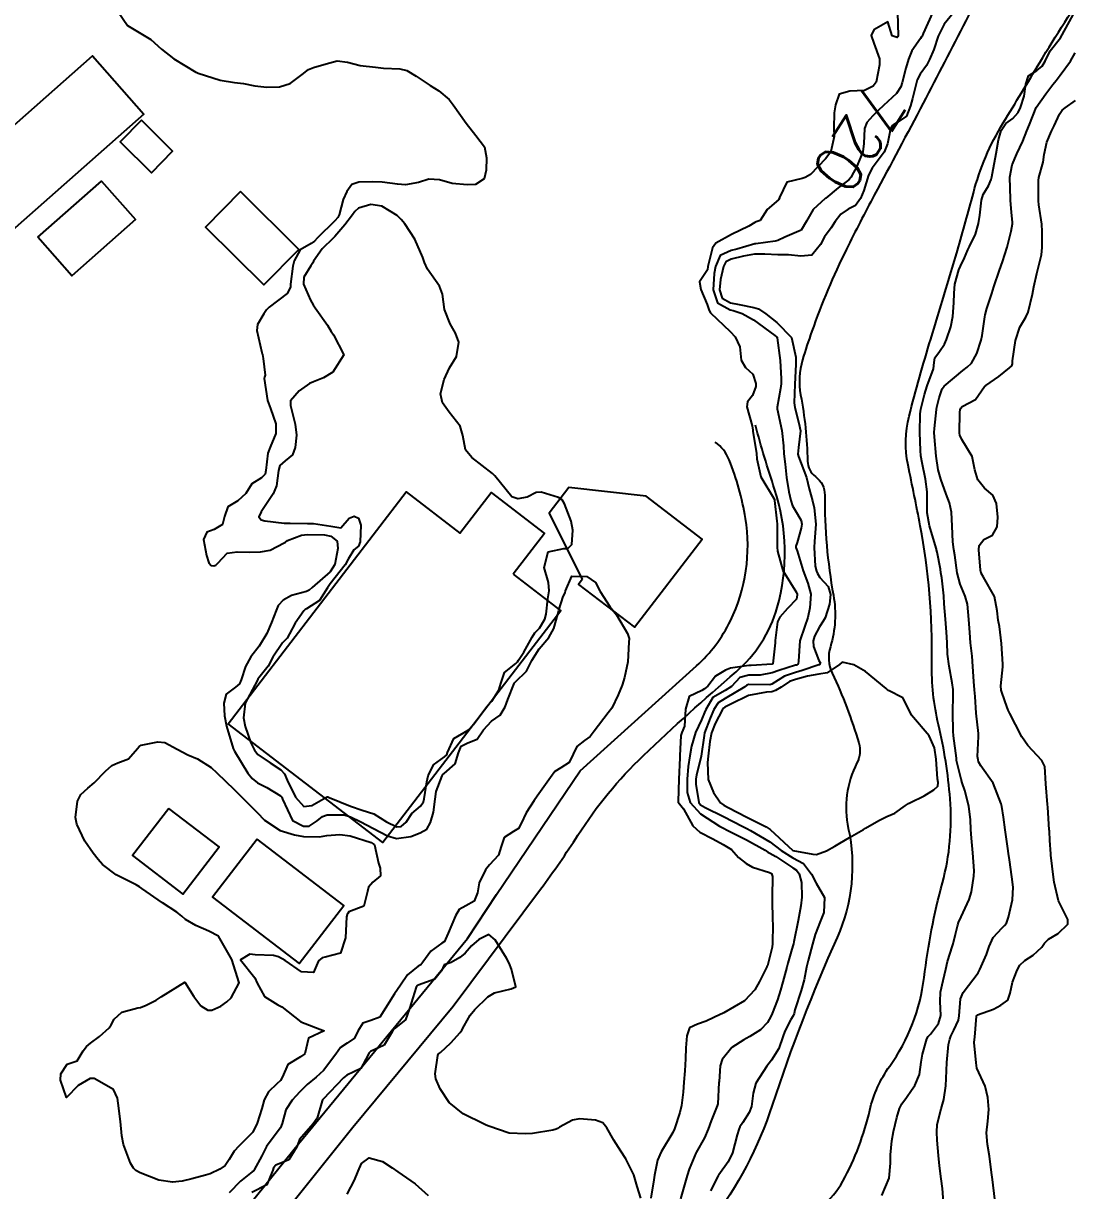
# Model space of a CAD drawing. Header units: metres. Extents: x 318500 to 325275, y 7408834 to 7428799.
# Drawn here: x 321356.3 to 321446.4, y 7415593.7 to 7415693.8 of the extents above; entities that cross this region are included whole.
import ezdxf
from ezdxf.enums import TextEntityAlignment as Align

# ---------------------------------------------------------------- set-up
doc = ezdxf.new("R2010")
doc.units = ezdxf.units.M
doc.header["$MEASUREMENT"] = 0
for name, color, linetype in [('Cotas', 45, 'Continuous'), ('Curvas de Nivel 1m', 11, 'Continuous'), ('Curvas de Nivel 5m', 15, 'Continuous'), ('Edificações', 30, 'Continuous'), ('Hidrografia', 140, 'Continuous'), ('Linha Férrea', 20, 'Continuous'), ('Vias Secundárias', 230, 'Continuous')]:
    doc.layers.add(name, color=color, linetype=linetype)
doc.styles.add('Style-STANDARD', font='STANDARD.shx')

msp = doc.modelspace()

# ---------------------------------------------------------------- linework, layer by layer
at = {"layer": 'Curvas de Nivel 1m', "flags": 128}
for points, elevation in [([(321364.41, 7415694.8), (321365.23, 7415693.62), (321367.21, 7415692.41), (321368.13, 7415691.59), (321369.19, 7415690.77), (321371.09, 7415689.63), (321371.17, 7415689.58), (321371.28, 7415689.54), (321373.16, 7415688.94), (321374.4, 7415688.73), (321375.16, 7415688.64), (321376.13, 7415688.45), (321377.16, 7415688.32), (321378.26, 7415688.35), (321379.16, 7415688.66), (321380.19, 7415689.42), (321380.74, 7415689.86), (321381.18, 7415690.03), (321382.25, 7415690.33), (321383.19, 7415690.58), (321384.09, 7415690.47), (321385.18, 7415690.19), (321386.48, 7415690.04), (321387.18, 7415689.97), (321388.58, 7415689.9), (321389.18, 7415689.77), (321389.96, 7415689.29), (321391.16, 7415688.47), (321391.92, 7415688.03), (321392.8, 7415687.26), (321393.14, 7415686.81), (321394.25, 7415685.23), (321395.1, 7415684.19), (321395.84, 7415683.21), (321396.01, 7415682.28), (321395.97, 7415681.21), (321395.81, 7415680.46), (321395.05, 7415679.97), (321394.34, 7415679.94), (321393.05, 7415680.08), (321391.96, 7415680.37), (321391.06, 7415680.43), (321390.18, 7415680.16), (321389.05, 7415679.95), (321388.36, 7415680), (321387.05, 7415680.17), (321386.19, 7415680.21), (321385.05, 7415680.18), (321384.45, 7415679.97), (321384.02, 7415679.37), (321383.71, 7415678.69), (321383.38, 7415677.38), (321383.25, 7415677.14), (321383, 7415676.87), (321381.51, 7415675.4), (321381.26, 7415675.13), (321380.98, 7415674.91), (321380.03, 7415674.37), (321379.51, 7415673.43), (321379.4, 7415672.99), (321379.21, 7415671.43), (321379.19, 7415671.17), (321378.92, 7415670.62), (321377.36, 7415669.45), (321377.13, 7415669.23), (321376.9, 7415668.88), (321376.38, 7415667.97), (321376.32, 7415667.47), (321376.75, 7415665.56), (321376.78, 7415665.46), (321376.79, 7415665.4), (321376.85, 7415665.05), (321377.01, 7415663.63), (321376.96, 7415663.46), (321376.95, 7415663.34), (321377.23, 7415661.45), (321377.47, 7415660.77), (321377.95, 7415659.44), (321377.93, 7415658.61), (321377.44, 7415657.45), (321377.26, 7415656.94), (321377.09, 7415655.45), (321377.03, 7415655.14), (321376.71, 7415654.81), (321375.87, 7415654.31), (321375.36, 7415653.48), (321374.68, 7415652.83), (321373.83, 7415652.34), (321373.54, 7415651.5), (321373.36, 7415650.81), (321372.65, 7415650.39), (321372.01, 7415650.16), (321371.73, 7415649.52), (321371.98, 7415648.15), (321372.18, 7415647.52), (321372.39, 7415647.3), (321372.61, 7415647.27), (321372.79, 7415647.33), (321372.96, 7415647.51), (321373.77, 7415648.35), (321374.62, 7415648.46), (321375.66, 7415648.44), (321376.62, 7415648.46), (321377.45, 7415648.62), (321378.64, 7415649.23), (321378.76, 7415649.31), (321378.94, 7415649.43), (321380.15, 7415649.91), (321380.65, 7415649.96), (321382.11, 7415649.92), (321382.65, 7415649.81), (321383.19, 7415649.37), (321383.26, 7415648.75), (321382.99, 7415647.37), (321382.6, 7415646.76), (321381.05, 7415645.4), (321380.81, 7415645.18), (321380.58, 7415645.06), (321379.28, 7415644.72), (321378.57, 7415644.31), (321378.15, 7415643.86), (321377.96, 7415643.44), (321377.57, 7415642.41), (321377.16, 7415641.45), (321376.52, 7415640.39), (321375.8, 7415639.47), (321375.33, 7415638.64), (321374.97, 7415637.48), (321374.81, 7415637.15), (321374.47, 7415636.85), (321373.69, 7415636.27), (321373.49, 7415635.5), (321373.54, 7415634.39), (321373.7, 7415633.5), (321374.28, 7415631.61), (321374.33, 7415631.49), (321374.4, 7415631.36), (321375.55, 7415629.47), (321375.9, 7415629.01), (321376.36, 7415628.66), (321377.16, 7415628.25), (321378.35, 7415627.55), (321378.45, 7415627.43), (321378.52, 7415627.26), (321379.36, 7415625.42), (321380.31, 7415624.93), (321380.79, 7415624.93), (321381.49, 7415625.39), (321381.94, 7415625.77), (321382.33, 7415625.92), (321383.79, 7415625.9), (321384.33, 7415625.74), (321385.17, 7415625.34), (321386.31, 7415624.73), (321387.51, 7415624.1), (321388.3, 7415623.88), (321389.52, 7415624.06), (321390.31, 7415624.37), (321390.88, 7415624.69), (321391.2, 7415625.26), (321391.45, 7415626.14), (321391.59, 7415627.26), (321391.7, 7415627.91), (321392.19, 7415629.25), (321392.26, 7415629.37), (321392.37, 7415629.46), (321393.33, 7415630.29), (321393.6, 7415631.23), (321393.83, 7415631.81), (321394.41, 7415632.09), (321395.21, 7415632.41), (321395.74, 7415633.2), (321396.44, 7415633.95), (321397.18, 7415634.45), (321397.59, 7415635.18), (321397.83, 7415635.81), (321398.38, 7415637.17), (321398.41, 7415637.24), (321398.48, 7415637.31), (321399.42, 7415638.23), (321399.88, 7415639.15), (321400.52, 7415640.14), (321401.35, 7415641.13), (321401.78, 7415641.89), (321402.13, 7415643.12), (321402.21, 7415643.47), (321402.58, 7415644.63), (321402.74, 7415644.96), (321402.78, 7415645.11), (321403.33, 7415646.38), (321404.6, 7415646.35), (321405.35, 7415645.83), (321405.74, 7415645.07), (321406.57, 7415643.79), (321407.14, 7415643.05), (321408.1, 7415641.47), (321408.24, 7415641.03), (321408.22, 7415640.73), (321408.12, 7415639.04), (321407.84, 7415637.69), (321407.64, 7415637.04), (321407.3, 7415636.21), (321406.74, 7415635.06), (321406.45, 7415634.65), (321405.23, 7415633.08), (321404.89, 7415632.62), (321404.42, 7415632.29), (321403.75, 7415631.76), (321403.44, 7415631.1), (321403.1, 7415630.39), (321402.38, 7415629.93), (321401.87, 7415629.62), (321401.48, 7415629.12), (321400.35, 7415627.5), (321400.09, 7415627.14), (321399.4, 7415626.09), (321398.99, 7415625.16), (321398.75, 7415624.73), (321398.31, 7415624.48), (321397.53, 7415623.95), (321397.26, 7415623.18), (321397.02, 7415622.44), (321396.27, 7415621.61), (321395.91, 7415621.2), (321395.38, 7415620.07), (321395.22, 7415619.21), (321394.94, 7415618.5), (321394.22, 7415618.09), (321393.65, 7415617.79), (321393.34, 7415617.23), (321392.71, 7415615.76), (321392.5, 7415615.25), (321392.39, 7415615.05), (321392.18, 7415614.91), (321391.23, 7415614.2), (321390.53, 7415613.27), (321390.37, 7415613.05), (321390.15, 7415612.91), (321389.24, 7415612.19), (321388.63, 7415611.29), (321388.12, 7415610.56), (321387.35, 7415609.31), (321386.86, 7415608.56), (321386.09, 7415608.25), (321385.39, 7415608.04), (321384.97, 7415607.34), (321384.68, 7415606.74), (321384.06, 7415606.33), (321383.47, 7415605.94), (321383.07, 7415605.36), (321382.04, 7415603.96), (321381.39, 7415603.39), (321380.64, 7415602.78), (321380.01, 7415602.14), (321379.65, 7415601.76), (321379.34, 7415601.42), (321378.81, 7415600.6), (321378.49, 7415599.42), (321378.34, 7415599.05), (321377.96, 7415598.58), (321377.15, 7415597.44), (321376.73, 7415596.66), (321376.09, 7415595.46), (321376.02, 7415595.35), (321375.92, 7415595.27), (321374.9, 7415594.48), (321373.93, 7415593.49)], 722), ([(321431.25, 7415694.74), (321431.29, 7415692.74), (321431.28, 7415692.69), (321431.23, 7415692.58), (321430.79, 7415692.75), (321430.43, 7415693.94), (321429.23, 7415693.25), (321429, 7415692.77), (321429.22, 7415692.12), (321429.71, 7415690.76), (321429.69, 7415690.26), (321429.42, 7415688.77), (321429.17, 7415688.43), (321428.43, 7415688.04), (321427.16, 7415687.98), (321426.24, 7415687.73), (321425.93, 7415686.81), (321425.83, 7415686.13), (321425.79, 7415684.81), (321425.81, 7415684.11), (321425.52, 7415682.82), (321425.35, 7415682.55), (321425.08, 7415682.19), (321423.79, 7415680.84), (321423.34, 7415680.57), (321423.06, 7415680.5), (321421.76, 7415680.17), (321421.14, 7415678.88), (321421.12, 7415678.8), (321421.04, 7415678.66), (321420.08, 7415677.83), (321419.46, 7415676.9), (321419.14, 7415676.77), (321419.01, 7415676.71), (321418.51, 7415676.41), (321417, 7415675.68), (321415.67, 7415674.95), (321415.39, 7415674.55), (321414.98, 7415672.96), (321414.98, 7415672.94), (321414.96, 7415672.65), (321414.28, 7415671.63), (321414.39, 7415670.97), (321414.92, 7415669.7), (321415.11, 7415669.16), (321415.21, 7415668.96), (321416.89, 7415667.37), (321417.32, 7415666.92), (321417.74, 7415666.05), (321417.84, 7415664.92), (321418.22, 7415664.28), (321418.84, 7415663.7), (321419.1, 7415662.9), (321419.09, 7415662.64), (321418.81, 7415661.88), (321418.38, 7415661.33), (321418.34, 7415660.91), (321418.78, 7415659.29), (321418.84, 7415658.9), (321418.85, 7415658.82), (321419.15, 7415656.9), (321419.18, 7415656.45), (321419.54, 7415654.89), (321420.69, 7415652.95), (321420.71, 7415652.88), (321420.91, 7415651.11), (321420.94, 7415650.88), (321420.94, 7415650.6), (321420.94, 7415648.87), (321420.96, 7415648.54), (321421.41, 7415646.86), (321422.59, 7415644.98), (321422.64, 7415644.9), (321422.65, 7415644.85), (321422.65, 7415644.79), (321422.58, 7415644.41), (321421.81, 7415643.61), (321421.16, 7415642.86), (321420.97, 7415642.45), (321420.75, 7415640.87), (321420.75, 7415640.65), (321420.57, 7415638.87), (321420.53, 7415638.85), (321420.51, 7415638.84), (321418.69, 7415638.72), (321418.51, 7415638.71), (321416.94, 7415638.48), (321416.5, 7415638.32), (321415.63, 7415637.8), (321414.99, 7415636.94), (321414.71, 7415636.71), (321414.47, 7415636.57), (321413.38, 7415636.05), (321413.08, 7415634.97), (321412.97, 7415633.51), (321412.75, 7415632.98), (321412.68, 7415632.72), (321412.59, 7415630.98), (321412.58, 7415630.8), (321412.49, 7415628.98), (321412.43, 7415627.05), (321412.45, 7415626.98), (321412.91, 7415626.41), (321413.71, 7415624.96), (321414.31, 7415624.42), (321415.4, 7415623.85), (321416.3, 7415623.37), (321417.01, 7415622.92), (321417.61, 7415622.24), (321418.28, 7415621.74), (321418.81, 7415621.43), (321420.27, 7415620.95), (321420.44, 7415620.87), (321420.53, 7415620.61), (321420.49, 7415618.87), (321420.49, 7415618.61), (321420.54, 7415616.87), (321420.55, 7415616.53), (321420.54, 7415614.87), (321420.5, 7415614.55), (321420.16, 7415613.18), (321420.09, 7415612.95), (321420.05, 7415612.87), (321419.4, 7415611.62), (321419.01, 7415610.89), (321418.12, 7415609.96), (321416.36, 7415608.93), (321416.19, 7415608.84), (321416.11, 7415608.8), (321414.84, 7415608.2), (321414.09, 7415607.94), (321413.42, 7415607.63), (321413.17, 7415606.96), (321413.11, 7415605.92), (321413.07, 7415604.96), (321413, 7415603.93), (321412.93, 7415602.97), (321412.86, 7415602.12), (321412.73, 7415600.97), (321412.59, 7415600.37), (321412.12, 7415598.98), (321411.97, 7415598.64), (321410.98, 7415596.99), (321410.67, 7415596.27), (321410.41, 7415595), (321410.34, 7415594.58), (321410.1, 7415593.01)], 721), ([(321436.01, 7415694.68), (321435.24, 7415693.74), (321434.72, 7415692.7), (321434.36, 7415691.56), (321434, 7415690.71), (321433.72, 7415690.19), (321433.18, 7415689.45), (321432.94, 7415688.95), (321432.88, 7415688.72), (321432.52, 7415687.36), (321432.35, 7415686.73), (321432.02, 7415685.85), (321431.13, 7415685.23), (321430.83, 7415685.03), (321430.65, 7415684.75), (321430.38, 7415683.47), (321430.11, 7415682.75), (321429.08, 7415681.38), (321428.76, 7415680.77), (321428.36, 7415679.47), (321428.06, 7415678.78), (321427.64, 7415678.18), (321427.03, 7415677.87), (321426.38, 7415677.44), (321425.89, 7415676.81), (321425.56, 7415676.26), (321425, 7415675.48), (321424.65, 7415674.83), (321423.9, 7415673.91), (321422.97, 7415673.84), (321421.9, 7415673.94), (321420.98, 7415673.96), (321419.87, 7415674), (321418.98, 7415674), (321418.05, 7415673.84), (321416.97, 7415673.57), (321416.54, 7415673.36), (321416.33, 7415672.94), (321416.06, 7415671.82), (321415.97, 7415670.94), (321416.2, 7415670.22), (321416.92, 7415669.84), (321417.67, 7415669.68), (321418.92, 7415669.43), (321419.34, 7415669.32), (321419.96, 7415668.89), (321420.9, 7415668.13), (321422.16, 7415666.86), (321422.53, 7415665.18), (321422.54, 7415664.85), (321422.54, 7415664.55), (321422.43, 7415662.86), (321422.4, 7415661.26), (321422.43, 7415660.86), (321422.78, 7415659.5), (321422.93, 7415658.85), (321422.76, 7415657.43), (321422.71, 7415656.85), (321422.75, 7415656.64), (321423.43, 7415654.84), (321423.68, 7415653.86), (321423.95, 7415652.83), (321424.11, 7415652.25), (321424.24, 7415650.83), (321424.13, 7415649.35), (321424.09, 7415648.83), (321424.2, 7415647.25), (321424.29, 7415646.82), (321424.38, 7415646.6), (321424.6, 7415646.28), (321425.29, 7415645.5), (321425.49, 7415644.81), (321425.42, 7415643.97), (321425.04, 7415642.81), (321424.87, 7415642.51), (321424.55, 7415642.03), (321424.14, 7415641.22), (321424.02, 7415640.83), (321424.04, 7415640.34), (321424.51, 7415639.16), (321424.63, 7415638.93), (321424.6, 7415638.82), (321424.55, 7415638.78), (321424.51, 7415638.77), (321423.06, 7415638.28), (321422.5, 7415638.13), (321421.56, 7415637.79), (321420.48, 7415637.13), (321420.29, 7415637.07), (321418.48, 7415637.08), (321418.34, 7415637.04), (321418.16, 7415636.9), (321416.46, 7415635.89), (321415.88, 7415635.51), (321415.5, 7415634.94), (321415.18, 7415634.2), (321414.71, 7415632.95), (321414.66, 7415632.71), (321414.41, 7415630.95), (321414.4, 7415630.91), (321414, 7415629.34), (321413.95, 7415628.96), (321413.96, 7415628.55), (321414.22, 7415626.95), (321414.35, 7415626.77), (321414.76, 7415626.53), (321416.33, 7415625.75), (321417.99, 7415624.91), (321418.32, 7415624.73), (321418.64, 7415624.57), (321420.3, 7415623.6), (321421.27, 7415622.86), (321422.28, 7415622.23), (321423.18, 7415621.74), (321423.87, 7415620.83), (321424.26, 7415620.03), (321424.98, 7415618.81), (321424.93, 7415617.52), (321424.63, 7415616.81), (321424.2, 7415615.64), (321423.97, 7415614.82), (321423.58, 7415613.42), (321423.45, 7415612.83), (321423.24, 7415611.74), (321422.99, 7415610.84), (321422.45, 7415609.18), (321422.38, 7415608.85), (321422.3, 7415608.65), (321422.1, 7415608.35), (321421.59, 7415607.35), (321421.41, 7415606.86), (321421.06, 7415605.87), (321420.45, 7415604.87), (321420.04, 7415604.34), (321419.11, 7415602.88), (321418.88, 7415602.03), (321418.74, 7415600.89), (321418.52, 7415600.36), (321417.98, 7415599.52), (321417.74, 7415599.13), (321417.64, 7415598.9), (321417.5, 7415598.44), (321417.1, 7415596.91), (321416.72, 7415596.14), (321415.92, 7415595.03), (321415.88, 7415594.97), (321415.86, 7415594.93), (321415.2, 7415593.64)], 719), ([(321429.91, 7415593.26), (321430.52, 7415594.73), (321430.65, 7415596.02), (321430.64, 7415596.73), (321430.77, 7415597.93), (321430.91, 7415598.73), (321431.2, 7415599.93), (321431.43, 7415600.72), (321431.61, 7415601.12), (321432.01, 7415601.67), (321432.45, 7415602.28), (321432.72, 7415602.7), (321433.12, 7415603.63), (321433.28, 7415604.7), (321433.38, 7415605.38), (321433.76, 7415606.69), (321433.89, 7415606.89), (321434.09, 7415607.08), (321434.77, 7415608.01), (321434.97, 7415608.68), (321434.9, 7415609.9), (321434.93, 7415610.68), (321435.17, 7415611.7), (321435.38, 7415612.67), (321435.52, 7415613.31), (321435.96, 7415614.66), (321436.02, 7415614.84), (321436.21, 7415615.66), (321436.41, 7415616.47), (321436.48, 7415616.66), (321436.72, 7415617.15), (321437.4, 7415618.64), (321437.59, 7415619.3), (321437.79, 7415620.64), (321437.81, 7415621.11), (321437.72, 7415622.64), (321437.58, 7415623.91), (321437.53, 7415624.64), (321437.5, 7415625.48), (321437.35, 7415626.65), (321437.03, 7415627.99), (321436.8, 7415628.65), (321436.7, 7415628.97), (321436.4, 7415630.23), (321436.32, 7415630.58), (321436.31, 7415630.66), (321436.3, 7415630.77), (321436.06, 7415632.67), (321436.02, 7415633.08), (321435.99, 7415634.67), (321436.01, 7415636.2), (321436.01, 7415636.67), (321435.94, 7415637.22), (321435.67, 7415638.67), (321435.54, 7415639.69), (321435.5, 7415640.68), (321435.45, 7415641.59), (321435.35, 7415642.68), (321435.25, 7415644.01), (321435.21, 7415644.68), (321435.05, 7415646.25), (321434.97, 7415646.68), (321434.92, 7415646.98), (321434.64, 7415648.45), (321434.58, 7415648.64), (321434.58, 7415648.69), (321434.56, 7415648.77), (321433.99, 7415650.7), (321433.79, 7415651.81), (321433.79, 7415652.7), (321433.8, 7415653.61), (321433.65, 7415654.71), (321433.36, 7415656.09), (321433.26, 7415656.71), (321433.22, 7415657.17), (321433.15, 7415658.71), (321433.19, 7415660.32), (321433.25, 7415660.71), (321433.56, 7415661.97), (321433.8, 7415662.71), (321434.32, 7415664.17), (321434.4, 7415664.7), (321434.45, 7415665.1), (321434.86, 7415665.66), (321435.28, 7415666.28), (321435.46, 7415666.68), (321435.81, 7415667.76), (321435.98, 7415668.67), (321436.08, 7415669.83), (321436.11, 7415670.67), (321436.17, 7415671.44), (321436.5, 7415672.67), (321436.64, 7415672.99), (321436.98, 7415673.69), (321437.28, 7415674.37), (321437.42, 7415674.66), (321437.93, 7415675.72), (321438.2, 7415676.65), (321438.3, 7415677.36), (321438.45, 7415678.65), (321438.58, 7415679.12), (321439.06, 7415679.88), (321439.29, 7415680.41), (321439.33, 7415680.64), (321439.39, 7415680.95), (321439.72, 7415682.63), (321439.92, 7415683.82), (321440.15, 7415684.62), (321440.54, 7415685.21), (321441.14, 7415685.65), (321441.58, 7415686.17), (321441.79, 7415686.6), (321442.12, 7415687.55), (321442.26, 7415688.59), (321442.47, 7415689.3), (321443.19, 7415689.75), (321443.65, 7415690.12), (321443.92, 7415690.57), (321444.34, 7415691.44), (321445.23, 7415692.56), (321446.3, 7415694.54)], 719), ([(321439.59, 7415592.93), (321439.39, 7415594.62), (321439.32, 7415595.23), (321439.13, 7415596.62), (321438.97, 7415597.62), (321438.89, 7415598.62), (321438.99, 7415599.62), (321439.07, 7415600.62), (321438.98, 7415601.66), (321438.77, 7415602.62), (321438.05, 7415604.18), (321437.98, 7415604.63), (321437.81, 7415606.37), (321437.84, 7415606.63), (321437.88, 7415606.84), (321438.03, 7415608.63), (321438.05, 7415608.69), (321438.11, 7415608.75), (321439.49, 7415609.24), (321440.12, 7415609.59), (321440.71, 7415610.02), (321440.91, 7415610.6), (321441.11, 7415611.56), (321441.52, 7415612.59), (321441.75, 7415613), (321442.17, 7415613.4), (321442.89, 7415613.86), (321443.61, 7415614.56), (321443.86, 7415614.89), (321444.2, 7415615.24), (321445.01, 7415615.74), (321445.85, 7415616.53), (321445.84, 7415616.92), (321445.06, 7415618.54), (321444.69, 7415620.12), (321444.63, 7415620.55), (321444.4, 7415622.45), (321444.39, 7415622.55), (321444.31, 7415623.71), (321444.28, 7415624.51), (321444.27, 7415624.55), (321444.26, 7415624.61), (321444.13, 7415626.55), (321444.11, 7415626.8), (321443.98, 7415628.56), (321443.88, 7415630.04), (321443.62, 7415630.56), (321442.42, 7415631.84), (321441.91, 7415632.59), (321441.37, 7415633.67), (321440.88, 7415634.6), (321440.75, 7415634.89), (321440.47, 7415635.59), (321440.15, 7415636.61), (321440.12, 7415636.98), (321440.28, 7415638.61), (321440.29, 7415638.83), (321440.17, 7415640.61), (321439.99, 7415642.05), (321439.89, 7415642.62), (321439.79, 7415643.4), (321439.55, 7415644.63), (321438.61, 7415646.29), (321438.43, 7415646.64), (321438.37, 7415646.89), (321438.22, 7415648.64), (321438.26, 7415649.02), (321438.65, 7415649.52), (321439.4, 7415649.89), (321439.79, 7415650.62), (321439.86, 7415651.45), (321439.75, 7415652.62), (321439.41, 7415653.33), (321438.71, 7415653.93), (321438.13, 7415654.65), (321437.89, 7415655.49), (321437.64, 7415656.65), (321436.77, 7415658.1), (321436.59, 7415658.48), (321436.57, 7415658.66), (321436.59, 7415660.45), (321436.61, 7415660.66), (321436.67, 7415660.8), (321436.8, 7415660.93), (321437.93, 7415661.54), (321438.7, 7415662.64), (321438.77, 7415662.71), (321438.83, 7415662.75), (321439.95, 7415663.51), (321440.85, 7415664.24), (321441.04, 7415664.42), (321441.1, 7415664.61), (321441.11, 7415664.85), (321441.36, 7415666.6), (321441.75, 7415667.74), (321442.25, 7415668.59), (321442.46, 7415669.04), (321442.81, 7415670.58), (321442.95, 7415671.21), (321443.19, 7415672.34), (321443.26, 7415672.58), (321443.59, 7415673.96), (321443.64, 7415674.57), (321443.65, 7415675.94), (321443.61, 7415676.57), (321443.37, 7415678.24), (321443.34, 7415678.58), (321443.33, 7415680.32), (321443.37, 7415680.58), (321443.75, 7415681.91), (321443.83, 7415682.57), (321444.05, 7415683.62), (321444.45, 7415684.57), (321444.67, 7415685.02), (321445.14, 7415686.01), (321445.36, 7415686.35), (321445.61, 7415686.55), (321446.5, 7415687.2)], 721), ([(321409.24, 7415593.02), (321408.91, 7415594.02), (321408.63, 7415595.02), (321407.94, 7415596.4), (321407.53, 7415597.04), (321406.92, 7415598.01), (321406.32, 7415599.05), (321405.98, 7415599.47), (321405.34, 7415599.71), (321403.98, 7415599.83), (321403.37, 7415599.71), (321402.27, 7415599.11), (321402.08, 7415598.99), (321401.97, 7415598.93), (321401.69, 7415598.84), (321399.96, 7415598.58), (321399.34, 7415598.53), (321397.96, 7415598.6), (321396.21, 7415599.19), (321395.97, 7415599.29), (321395.81, 7415599.36), (321393.99, 7415600.25), (321392.79, 7415601.24), (321392.02, 7415602.4), (321391.67, 7415603.25), (321391.61, 7415603.68), (321391.84, 7415605.25), (321391.9, 7415605.4), (321392.05, 7415605.52), (321392.95, 7415606.36), (321393.74, 7415607.23), (321393.89, 7415607.42), (321394.09, 7415607.8), (321394.61, 7415608.71), (321395.01, 7415609.21), (321396.12, 7415610.29), (321396.68, 7415610.63), (321398.13, 7415610.98), (321398.53, 7415611.16), (321398.15, 7415612.66), (321397.95, 7415613.17), (321397.73, 7415613.61), (321396.76, 7415615.18), (321396.19, 7415615.63), (321395.34, 7415615.2), (321394.71, 7415614.68), (321394.17, 7415614.05), (321393.73, 7415613.66), (321392.97, 7415613.24), (321392.36, 7415613.04), (321392.15, 7415612.53), (321391.58, 7415611.81), (321390.13, 7415611.3), (321390.11, 7415611.29), (321390.1, 7415611.27), (321389.98, 7415611.12), (321389.4, 7415609.28), (321389.06, 7415608.32), (321388.08, 7415607.55), (321387.97, 7415607.41), (321387.91, 7415607.3), (321387.23, 7415606.14), (321386.05, 7415605.61), (321385.92, 7415605.46), (321385.86, 7415605.33), (321385.22, 7415604.15), (321384.03, 7415603.57), (321383.74, 7415603.35), (321382, 7415601.51), (321381.94, 7415601.45), (321381.9, 7415601.38), (321381.49, 7415599.87), (321381.14, 7415599.39), (321379.96, 7415598.06), (321379.79, 7415597.58), (321379.73, 7415597.41), (321379.04, 7415596.32), (321377.93, 7415595.86), (321377.74, 7415595.62), (321377.68, 7415595.43), (321377.18, 7415594.16), (321375.89, 7415593.5)], 721), ([(321384.06, 7415593.35), (321384.69, 7415594.56), (321385.01, 7415595.34), (321385.28, 7415595.98), (321385.94, 7415596.48), (321387.08, 7415596.16), (321387.92, 7415595.61), (321388.39, 7415595.29), (321389.9, 7415594.25), (321391, 7415593.26)], 721)]:
    msp.add_lwpolyline(points, dxfattribs=dict(at, elevation=elevation))
for points, elevation in [([(321388.33, 7415677.31), (321387.02, 7415678.12), (321386.09, 7415678.28), (321385.02, 7415677.96), (321384.71, 7415677.67), (321384.51, 7415677.37), (321383.85, 7415676.52), (321382.99, 7415675.51), (321382.86, 7415675.38), (321381.91, 7415674.47), (321381.17, 7415673.41), (321381.1, 7415673.26), (321380.95, 7415673.01), (321380.33, 7415672.03), (321380.31, 7415671.42), (321380.92, 7415670.07), (321381.15, 7415669.65), (321381.3, 7415669.4), (321382.36, 7415667.92), (321382.69, 7415667.38), (321382.88, 7415667.08), (321383.76, 7415665.37), (321382.84, 7415663.88), (321382.04, 7415663.39), (321381.17, 7415663.06), (321380.82, 7415662.92), (321379.94, 7415662.29), (321379.2, 7415661.43), (321379.2, 7415661.02), (321379.61, 7415659.42), (321379.7, 7415658.48), (321379.6, 7415657.42), (321379.38, 7415656.78), (321378.73, 7415656.27), (321378.29, 7415655.87), (321378.18, 7415655.44), (321378.01, 7415654.13), (321377.72, 7415653.44), (321376.67, 7415651.91), (321376.49, 7415651.46), (321376.67, 7415651.2), (321376.99, 7415651.13), (321378.66, 7415650.93), (321379.17, 7415650.92), (321380.66, 7415650.9), (321381.18, 7415650.89), (321382.66, 7415650.67), (321383.5, 7415650.52), (321384.22, 7415651.36), (321384.67, 7415651.54), (321385.04, 7415651.35), (321385.23, 7415650.77), (321385.17, 7415649.34), (321385.02, 7415648.96), (321384.63, 7415648.63), (321384.13, 7415647.84), (321383.87, 7415647.36), (321382.59, 7415645.71), (321382.36, 7415645.38), (321381.68, 7415644.29), (321380.56, 7415643.58), (321380.45, 7415643.52), (321380.33, 7415643.41), (321379.6, 7415642.36), (321379.11, 7415641.42), (321378.9, 7415641.05), (321378.52, 7415640.67), (321377.68, 7415639.44), (321377.29, 7415638.66), (321376.48, 7415637.66), (321376.4, 7415637.55), (321376.36, 7415637.46), (321375.7, 7415636.23), (321375.32, 7415635.48), (321375.17, 7415634.22), (321375.31, 7415633.48), (321375.8, 7415632.07), (321376.1, 7415631.46), (321376.39, 7415631.09), (321377.46, 7415630.36), (321378.38, 7415629.78), (321378.68, 7415629.43), (321378.91, 7415628.88), (321379.62, 7415627.42), (321380.34, 7415626.61), (321381.03, 7415626.7), (321382.23, 7415627.38), (321382.35, 7415627.44), (321382.41, 7415627.44), (321382.52, 7415627.38), (321384.34, 7415626.66), (321385.35, 7415626.32), (321386.33, 7415625.99), (321387.44, 7415625.31), (321388.31, 7415624.88), (321388.7, 7415624.91), (321389.12, 7415625.29), (321389.59, 7415626.02), (321390.34, 7415626.64), (321390.6, 7415627.01), (321390.66, 7415627.27), (321390.89, 7415628.74), (321391.01, 7415629.26), (321391.45, 7415630.19), (321392.39, 7415630.89), (321392.59, 7415631.05), (321392.66, 7415631.25), (321393.2, 7415632.45), (321394.43, 7415633.16), (321394.47, 7415633.18), (321394.5, 7415633.22), (321394.89, 7415633.67), (321396.04, 7415635.2), (321396.23, 7415635.42), (321396.46, 7415635.66), (321397.05, 7415636.6), (321397.23, 7415637.18), (321397.54, 7415638.13), (321398.51, 7415638.9), (321398.65, 7415639.03), (321398.74, 7415639.17), (321399.2, 7415639.85), (321399.92, 7415641.15), (321400.15, 7415641.53), (321400.54, 7415641.92), (321401, 7415642.68), (321401.12, 7415643.13), (321401.27, 7415644.43), (321401.37, 7415645.13), (321401.32, 7415645.85), (321400.95, 7415647.13), (321401.29, 7415648.47), (321402.63, 7415648.75), (321402.98, 7415648.76), (321403.32, 7415649.1), (321403.42, 7415650.34), (321403.25, 7415651.1), (321402.68, 7415652.59), (321402.49, 7415652.92), (321402.19, 7415653.12), (321400.7, 7415653.59), (321400.27, 7415653.57), (321399.48, 7415653.16), (321398.69, 7415653.01), (321398.17, 7415653.18), (321396.72, 7415654.99), (321396.51, 7415655.19), (321394.74, 7415656.56), (321394.2, 7415657.23), (321393.98, 7415658.45), (321393.75, 7415659.24), (321392.79, 7415660.45), (321392.22, 7415661.26), (321392.06, 7415662.01), (321392.36, 7415663.25), (321392.84, 7415664.26), (321393.43, 7415665.24), (321393.64, 7415666.47), (321393.35, 7415667.24), (321392.89, 7415668.02), (321392.41, 7415669.26), (321392.23, 7415670.56), (321391.98, 7415671.26), (321390.95, 7415672.72), (321390.69, 7415673.28), (321390.53, 7415673.73), (321389.87, 7415675.29), (321389, 7415676.61), (321388.68, 7415676.98)], 721), ([(321427.49, 7415638.78), (321426.51, 7415639.01), (321426.26, 7415638.79), (321425.21, 7415638.1), (321424.5, 7415637.96), (321423.54, 7415637.79), (321422.49, 7415637.53), (321421.99, 7415637.35), (321421.28, 7415636.86), (321420.79, 7415636.56), (321420.47, 7415636.47), (321420.01, 7415636.42), (321418.47, 7415636.13), (321416.95, 7415635.41), (321416.45, 7415635.13), (321416.34, 7415635.05), (321416.25, 7415634.93), (321415.62, 7415633.75), (321415.31, 7415632.94), (321415.15, 7415632.21), (321415, 7415630.94), (321414.95, 7415630.39), (321415.02, 7415628.94), (321415.47, 7415627.83), (321416.07, 7415626.93), (321416.35, 7415626.73), (321416.73, 7415626.54), (321418.33, 7415625.71), (321419.98, 7415624.88), (321420.32, 7415624.64), (321422.28, 7415622.85), (321423.99, 7415622.53), (321424.29, 7415622.49), (321425.16, 7415622.81), (321425.87, 7415623.22), (321426.3, 7415623.47), (321427.13, 7415623.96), (321428.32, 7415624.66), (321428.5, 7415624.77), (321429.65, 7415625.43), (321430.34, 7415625.75), (321431.01, 7415626.06), (321431.93, 7415626.72), (321432.18, 7415626.89), (321432.35, 7415626.97), (321433.53, 7415627.53), (321434.37, 7415628.04), (321434.7, 7415628.36), (321434.72, 7415628.68), (321434.68, 7415628.99), (321434.55, 7415630.69), (321434.41, 7415631.66), (321433.96, 7415632.69), (321432.46, 7415634.47), (321432.32, 7415634.71), (321431.7, 7415635.95), (321430.48, 7415636.58), (321430.38, 7415636.64), (321430.28, 7415636.74), (321428.5, 7415638.2)], 718), ([(321384.3, 7415624.1), (321386.11, 7415623.52), (321386.29, 7415623.43), (321386.39, 7415623.33), (321386.73, 7415621.77), (321386.89, 7415621.32), (321386.92, 7415620.66), (321386.25, 7415620.13), (321385.88, 7415619.7), (321385.8, 7415619.33), (321385.48, 7415618.07), (321384.21, 7415617.59), (321384.11, 7415617.45), (321384.07, 7415617.35), (321384.01, 7415617.15), (321383.91, 7415615.35), (321383.48, 7415614.05), (321382.16, 7415613.69), (321381.92, 7415613.63), (321381.61, 7415613.39), (321381.16, 7415612.38), (321380.15, 7415612.43), (321378.75, 7415613.42), (321378.16, 7415613.73), (321377.75, 7415613.85), (321376.17, 7415613.9), (321375.7, 7415613.94), (321374.91, 7415613.48), (321376.14, 7415611.91), (321376.35, 7415611.46), (321376.98, 7415610.31), (321378.11, 7415609.62), (321378.44, 7415609.43), (321380.09, 7415608.16), (321382.08, 7415607.38), (321380.73, 7415606.74), (321380.42, 7415605.4), (321380.05, 7415605.15), (321378.97, 7415604.49), (321378.51, 7415603.43), (321378.33, 7415603.12), (321378.02, 7415602.83), (321377.31, 7415602.14), (321376.94, 7415601.45), (321376.73, 7415600.71), (321376.34, 7415599.45), (321375.96, 7415598.69), (321374.78, 7415597.48), (321374.38, 7415597.05), (321373.93, 7415596.35), (321373.59, 7415595.82), (321373.15, 7415595.5), (321372.3, 7415595.12), (321371.91, 7415594.98), (321370.75, 7415594.68), (321369.9, 7415594.49), (321369.07, 7415594.38), (321367.9, 7415594.56), (321366.31, 7415595.19), (321365.92, 7415595.39), (321365.72, 7415595.59), (321365.49, 7415596.03), (321364.88, 7415597.61), (321364.73, 7415598.38), (321364.61, 7415599.61), (321364.43, 7415601.18), (321364.36, 7415601.61), (321364.01, 7415602.35), (321362.37, 7415603.3), (321362.02, 7415603.29), (321360.99, 7415602.69), (321360, 7415601.67), (321359.48, 7415603.14), (321359.51, 7415603.68), (321360.04, 7415604.51), (321360.89, 7415604.81), (321361.42, 7415605.66), (321361.69, 7415606.02), (321362.06, 7415606.33), (321362.81, 7415606.9), (321363.64, 7415607.63), (321363.83, 7415607.88), (321364.09, 7415608.37), (321364.73, 7415608.98), (321366.11, 7415609.35), (321366.32, 7415609.38), (321366.83, 7415609.58), (321367.67, 7415610.02), (321368.12, 7415610.3), (321370.13, 7415611.54), (321370.92, 7415610.33), (321371.5, 7415609.52), (321372.1, 7415609.14), (321372.45, 7415609.16), (321373.23, 7415609.5), (321373.75, 7415609.86), (321374.12, 7415610.21), (321374.8, 7415611.48), (321374.16, 7415613.49), (321373.01, 7415615.5), (321372.19, 7415615.94), (321371.09, 7415616.41), (321370.2, 7415616.94), (321369.87, 7415617.21), (321369.46, 7415617.55), (321368.22, 7415618.36), (321366.45, 7415619.59), (321366.24, 7415619.73), (321365.95, 7415619.89), (321364.26, 7415620.75), (321363.08, 7415621.64), (321362.7, 7415622.07), (321362.28, 7415622.61), (321361.56, 7415623.66), (321360.88, 7415625.1), (321360.75, 7415625.67), (321360.92, 7415627.08), (321361.23, 7415627.66), (321361.82, 7415628.19), (321362.36, 7415628.65), (321363.33, 7415629.64), (321363.87, 7415630.14), (321364.38, 7415630.38), (321365.3, 7415630.7), (321366.07, 7415631.59), (321366.22, 7415631.77), (321366.4, 7415631.89), (321367.82, 7415632.16), (321368.41, 7415632.11), (321369.48, 7415631.55), (321370.39, 7415631.05), (321371.22, 7415630.7), (321372.38, 7415629.98), (321372.87, 7415629.51), (321374.36, 7415628.09), (321374.66, 7415627.79), (321374.96, 7415627.48), (321376.33, 7415626.1), (321376.97, 7415625.45), (321378.31, 7415624.56), (321379.53, 7415624.19), (321380.3, 7415624.05), (321381.68, 7415624.01), (321382.3, 7415624.13), (321383.44, 7415624.23)], 723)]:
    msp.add_lwpolyline(points, close=True, dxfattribs=dict(at, elevation=elevation))
at = {"layer": 'Curvas de Nivel 5m', "elevation": 720, "flags": 128}
for points in [[(321434.25, 7415694.71), (321433.45, 7415692.94), (321433.35, 7415692.72), (321433.31, 7415692.64), (321433.23, 7415692.52), (321432.48, 7415691.45), (321432.19, 7415690.73), (321431.97, 7415689.95), (321431.66, 7415688.74), (321431.54, 7415688.37), (321431.16, 7415687.8), (321430.06, 7415686.76), (321429.58, 7415686.32), (321429.14, 7415685.88), (321428.62, 7415685.29), (321428.43, 7415684.78), (321428.37, 7415683.51), (321428.27, 7415682.78), (321427.69, 7415681.4), (321427.37, 7415680.8), (321427.26, 7415680.6), (321427.06, 7415680.39), (321426.16, 7415679.71), (321425.1, 7415678.82), (321425.07, 7415678.79), (321425.04, 7415678.77), (321424.02, 7415677.84), (321423.45, 7415676.84), (321423, 7415676.06), (321421.58, 7415675.45), (321420.99, 7415675.18), (321420.77, 7415675.11), (321419.11, 7415674.9), (321419, 7415674.89), (321417.48, 7415674.43), (321416.98, 7415674.32), (321416.03, 7415673.88), (321415.63, 7415672.95), (321415.54, 7415672.36), (321415.45, 7415670.95), (321415.8, 7415669.83), (321416.91, 7415669.23), (321417.16, 7415669.17), (321417.93, 7415668.91), (321418.9, 7415668.36), (321420.74, 7415667.02), (321420.88, 7415666.92), (321420.92, 7415666.88), (321420.93, 7415666.83), (321421.18, 7415664.88), (321421.26, 7415663.3), (321421.26, 7415662.87), (321421.22, 7415662.48), (321420.93, 7415660.88), (321420.94, 7415660.74), (321421.33, 7415658.87), (321421.46, 7415657.57), (321421.51, 7415656.87), (321421.61, 7415655.99), (321421.74, 7415654.86), (321421.94, 7415653.62), (321422.1, 7415652.86), (321422.25, 7415652.42), (321422.68, 7415651.71), (321422.99, 7415651.16), (321423.04, 7415650.84), (321423, 7415650.51), (321422.65, 7415649.28), (321422.54, 7415648.95), (321422.54, 7415648.85), (321422.64, 7415648.55), (321423.17, 7415646.84), (321423.55, 7415645.79), (321423.82, 7415644.83), (321423.74, 7415643.67), (321423.55, 7415642.84), (321423.3, 7415642.09), (321422.87, 7415640.84), (321422.77, 7415639.1), (321422.73, 7415638.85), (321422.59, 7415638.76), (321422.51, 7415638.74), (321421.08, 7415638.29), (321420.5, 7415638.08), (321419.48, 7415637.9), (321418.49, 7415637.9), (321417.72, 7415637.69), (321417.02, 7415636.92), (321416.47, 7415636.56), (321415.42, 7415635.98), (321414.8, 7415634.95), (321414.71, 7415634.68), (321414.44, 7415634.06), (321413.93, 7415632.96), (321413.59, 7415631.79), (321413.45, 7415630.96), (321413.31, 7415630.04), (321413.22, 7415628.97), (321413.22, 7415627.83), (321413.47, 7415626.96), (321414.34, 7415625.99), (321415.99, 7415624.93), (321416.32, 7415624.75), (321416.65, 7415624.59), (321418.3, 7415623.77), (321419.89, 7415622.88), (321420.13, 7415622.71), (321420.29, 7415622.63), (321420.82, 7415622.33), (321422.28, 7415621.37), (321422.59, 7415621.16), (321422.82, 7415620.84), (321423.01, 7415620.09), (321423.04, 7415618.84), (321422.96, 7415618.11), (321422.73, 7415616.84), (321422.36, 7415615.01), (321422.32, 7415614.85), (321422.29, 7415614.75), (321422.18, 7415614.37), (321421.83, 7415613.18), (321421.75, 7415612.85), (321421.41, 7415611.59), (321421.21, 7415610.86), (321420.96, 7415610.03), (321420.5, 7415608.87), (321420.38, 7415608.6), (321420.1, 7415608.09), (321419.5, 7415607.47), (321418.59, 7415606.89), (321418.26, 7415606.71), (321418.08, 7415606.61), (321417.04, 7415605.94), (321416.2, 7415604.93), (321416.04, 7415604.36), (321415.95, 7415603.02), (321415.94, 7415602.93), (321415.83, 7415601.1), (321415.78, 7415600.93), (321415.26, 7415599.66), (321415.01, 7415598.94), (321414.71, 7415598.19), (321413.98, 7415596.95), (321413.97, 7415596.93), (321413.95, 7415596.88), (321413.39, 7415595.5), (321413.21, 7415594.96), (321412.92, 7415593.95), (321412.64, 7415592.97)], [(321435.18, 7415592.67), (321435.1, 7415593.86), (321434.99, 7415594.67), (321434.84, 7415595.78), (321434.75, 7415596.68), (321434.65, 7415598), (321434.61, 7415598.68), (321434.65, 7415599.34), (321434.98, 7415600.68), (321435.21, 7415601.48), (321435.38, 7415602.67), (321435.41, 7415603.29), (321435.49, 7415604.67), (321435.61, 7415606.2), (321435.73, 7415606.67), (321435.83, 7415606.91), (321436.09, 7415607.44), (321436.47, 7415608.28), (321436.54, 7415608.65), (321436.66, 7415610.12), (321436.88, 7415610.65), (321438.16, 7415612.36), (321438.26, 7415612.52), (321438.32, 7415612.63), (321438.88, 7415613.92), (321439.11, 7415614.62), (321439.44, 7415615.38), (321440.21, 7415616.22), (321440.42, 7415616.4), (321440.59, 7415616.6), (321440.76, 7415617.13), (321441.11, 7415618.6), (321441.17, 7415619.69), (321441.06, 7415620.6), (321440.86, 7415622.04), (321440.77, 7415622.6), (321440.72, 7415623.02), (321440.49, 7415624.61), (321440.34, 7415625.7), (321440.18, 7415626.61), (321440.13, 7415626.84), (321439.45, 7415628.62), (321438.39, 7415630.11), (321438.2, 7415630.44), (321438.15, 7415630.63), (321438.12, 7415630.91), (321438.19, 7415632.63), (321438.18, 7415632.89), (321437.98, 7415634.64), (321437.9, 7415636.06), (321437.85, 7415636.64), (321437.78, 7415637.35), (321437.72, 7415638.64), (321437.64, 7415639.53), (321437.52, 7415640.65), (321437.44, 7415641.54), (321437.36, 7415642.65), (321437.25, 7415643.98), (321437.04, 7415644.66), (321436.61, 7415645.7), (321436.35, 7415646.66), (321436.15, 7415648.18), (321436.08, 7415648.67), (321435.98, 7415649.34), (321435.94, 7415650.67), (321435.89, 7415651.87), (321435.71, 7415652.67), (321435.43, 7415653.41), (321434.95, 7415654.69), (321434.73, 7415655.51), (321434.57, 7415656.69), (321434.41, 7415658.34), (321434.4, 7415658.7), (321434.41, 7415659.06), (321434.6, 7415660.69), (321434.63, 7415660.87), (321434.81, 7415661.69), (321435.07, 7415662.45), (321435.24, 7415662.68), (321436.84, 7415664.02), (321437.21, 7415664.3), (321437.59, 7415664.65), (321438.05, 7415665.47), (321438.43, 7415666.64), (321438.51, 7415667.02), (321438.74, 7415668.64), (321438.76, 7415668.79), (321438.92, 7415669.33), (321439.33, 7415670.63), (321439.51, 7415671.2), (321439.98, 7415672.62), (321440.24, 7415673.35), (321440.64, 7415674.62), (321441, 7415675.99), (321441.12, 7415676.61), (321441.12, 7415676.72), (321441.03, 7415677.61), (321440.94, 7415678.61), (321440.93, 7415678.72), (321440.87, 7415680.61), (321441.08, 7415681.68), (321441.49, 7415682.6), (321442, 7415683.7), (321442.34, 7415684.59), (321442.57, 7415685.14), (321443.15, 7415686.58), (321443.97, 7415687.77), (321444.57, 7415688.57), (321444.84, 7415688.91), (321445.19, 7415689.36), (321446.08, 7415690.55), (321446.48, 7415691.28)]]:
    msp.add_lwpolyline(points, dxfattribs=at)
at = {"layer": 'Edificações'}
for points in [[(321344.31, 7415675.18), (321362.21, 7415691.02), (321366.61, 7415686.03), (321348.71, 7415670.2)], [(321366.41, 7415685.49), (321364.59, 7415683.65), (321367.27, 7415680.99), (321369.09, 7415682.83)], [(321357.54, 7415675.45), (321362.99, 7415680.28), (321365.91, 7415676.98), (321360.46, 7415672.16)], [(321374.92, 7415679.37), (321371.9, 7415676.33), (321376.9, 7415671.37), (321379.92, 7415674.41)], [(321368.76, 7415626.46), (321365.66, 7415622.42), (321369.97, 7415619.1), (321373.08, 7415623.15)], [(321376.34, 7415623.82), (321372.51, 7415618.83), (321379.94, 7415613.14), (321383.77, 7415618.13)]]:
    msp.add_lwpolyline(points, close=True, dxfattribs=at)
for points in [[(321398.3, 7415646.56), (321402.38, 7415643.42), (321387.11, 7415623.52), (321373.84, 7415633.7), (321389.12, 7415653.61), (321393.73, 7415650.07), (321396.4, 7415653.55), (321400.97, 7415650.04), (321398.3, 7415646.56)], [(321404.21, 7415646.1), (321403.89, 7415645.68), (321408.69, 7415642), (321414.49, 7415649.56), (321409.69, 7415653.24), (321403.06, 7415653.98), (321401.37, 7415651.78), (321404.21, 7415646.1)]]:
    msp.add_lwpolyline(points, dxfattribs=at)
at = {"layer": 'Hidrografia'}
for points in [[(321447.77, 7415708.47, -0.201183), (321444.9, 7415705.26, 0.164885), (321440.82, 7415701.29, -0.000035), (321437.1, 7415694.03, -0.002844), (321433.45, 7415686.96, -0.002082), (321429.26, 7415679.08, 0.008257), (321426.87, 7415674.43, 0.030102), (321423.9, 7415667.39, 0.011816), (321423.1, 7415664.95, 0.120018), (321422.94, 7415661.93, -0.041994), (321423.53, 7415656.25, 0.233352), (321424.22, 7415654.92, -0.240103), (321425.01, 7415653.33, 0.046708), (321425.75, 7415644.74, -0.120261), (321425.49, 7415640.33, 0.186585), (321425.65, 7415638.05, -0.037325), (321427.93, 7415632.07, -0.193617), (321427.77, 7415630.36, 0.173779), (321427.03, 7415624.74, -0.159362), (321426.06, 7415615.38, 0.025697), (321420.51, 7415601.01, -0.084033), (321415.23, 7415590.97, 0.023248)], [(321424.76, 7415592.34, 0.100952), (321426.56, 7415594.48, 0.06837), (321428.87, 7415600.57, -0.098532), (321430.58, 7415604.35, 0.125581), (321433.53, 7415611.95, -0.035464), (321435.1, 7415620.07, 0.085116), (321435.76, 7415627.27, 0.038782), (321434.76, 7415633.64, -0.06334), (321434.19, 7415638.96, 0.052408), (321433.2, 7415650.71, 0.004732), (321432.15, 7415655.91, -0.115904), (321432.24, 7415660.12, -0.010173), (321434.1, 7415666.72, 0.001275), (321436.38, 7415674.32, 0.008322), (321437.75, 7415679.24, -0.073348), (321440.31, 7415685.27, 0.002096), (321443.45, 7415690.45, -0.012736), (321447.81, 7415697.33, -0.095314)]]:
    msp.add_lwpolyline(points, format="xyb", dxfattribs=at)
at = {"layer": 'Linha Férrea'}
msp.add_lwpolyline([(320790.49, 7414769.15, 0.066549), (320858.6, 7414826.49, 0.071744), (320946.36, 7414945.11, -0.001019), (320986.5, 7415020.76), (321017.59, 7415076.94, -0.085141), (321132.03, 7415221.31, -0.027227), (321212.14, 7415282.87, 0.004692), (321306.83, 7415350.2, 0.102409), (321443.1, 7415506.85, 0.035266), (321491.35, 7415614.35, 0.015223), (321522.06, 7415693.46)], format="xyb", dxfattribs=at)
at = {"layer": 'Vias Secundárias'}
for points in [[(321313.62, 7415500.05), (321319.9, 7415508.13), (321327.28, 7415519.03), (321337.55, 7415534.28), (321352.77, 7415557.32), (321368.43, 7415578.94), (321384.53, 7415599.12), (321393.14, 7415609.49), (321400.64, 7415619.54, 0.018417), (321403.84, 7415624.16, -0.060534), (321409.46, 7415630.99, -0.012722), (321417.4, 7415638.17, 0.146491), (321420.93, 7415643.68, 0.151263), (321420.71, 7415653.84, -0.014878), (321419.06, 7415659.34, -1.303542)], [(321308.61, 7415500.05), (321330.44, 7415528.05), (321351.23, 7415560.42), (321367.63, 7415582.49), (321379.89, 7415597.69), (321394.38, 7415615.29), (321396.85, 7415619.06), (321404.04, 7415629.67), (321414.02, 7415638.69, 0.096061), (321416.92, 7415642.55, 0.154751), (321418.21, 7415651.34, 0.054353), (321416.81, 7415656.37, 0.145901), (321415.62, 7415657.88, 11.124647)]]:
    msp.add_lwpolyline(points, format="xyb", dxfattribs=at)

# ---------------------------------------------------------------- texts
at = {"layer": 'Cotas', "style": 'Style-STANDARD'}
msp.add_text('720', height=4, rotation=237.3101, dxfattribs=at).set_placement((321427.94, 7415683.91, 720), align=Align.MIDDLE_CENTER)

doc.saveas('drawing.dxf')
